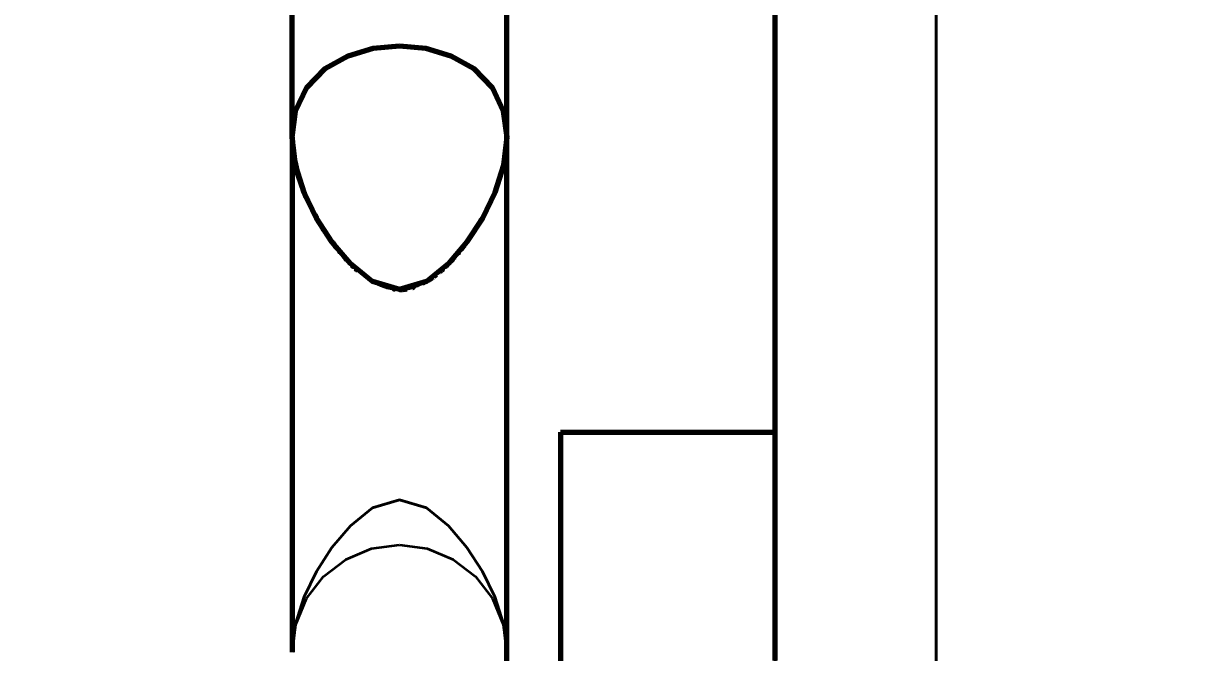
# Model space of a CAD drawing. Header units: millimetres. Extents: x 0 to 2382, y 0 to 420.
# Drawn here: x 132 to 134.207, y 235.59 to 236.761 of the extents above; entities that cross this region are included whole.
import ezdxf

# ---------------------------------------------------------------- set-up
doc = ezdxf.new("R2010")
doc.units = ezdxf.units.MM
doc.linetypes.add('IRAM-E-TRAZOS', pattern=[5, 4, -1])
for name, color, linetype, lineweight in [('01-VISIBLE', 7, 'CONTINUOUS', 70), ('02-OCULTA', 4, 'IRAM-E-TRAZOS', 35), ('04-COTA', 3, 'CONTINUOUS', 18)]:
    doc.layers.add(name, color=color, linetype=linetype, lineweight=lineweight)
doc.styles.add('ISO3098', font='isocpeur.ttf')
doc.dimstyles.new('FLAMA-IRAM', dxfattribs={"dimtxt": 3.5, "dimasz": 3.5, "dimexe": 2, "dimexo": 1.5, "dimgap": 1, "dimtad": 1, "dimdec": 1, "dimtxsty": 'ISO3098', "dimblk": 'IRAM_FLECHA', "dimblk1": 'IRAM_FLECHA', "dimblk2": 'IRAM_FLECHA', "dimcen": 2.5, "dimclrd": 256, "dimclre": 256, "dimclrt": 256, "dimazin": 3, "dimtfac": 1, "dimtmove": 0, "dimatfit": 3, "dimlwd": 18, "dimlwe": 18})

# ---------------------------------------------------------------- blocks, each defined once
blk = doc.blocks.new('IRAM_FLECHA')
blk.add_solid([(0, 0), (-1, 0.125), (-1, -0.125)])

msp = doc.modelspace()

# ---------------------------------------------------------------- linework, layer by layer
at = {"layer": '01-VISIBLE'}
for p, q in [((132.5, 236.55), (132.5, 237.67)), ((132.9, 236.55), (132.9, 237.67)), ((133, 236), (133.4, 236)), ((132.9, 235.2649), (132.9, 235.59))]:
    msp.add_line(p, q, dxfattribs=at)
for points in [[(133.4, 235.575), (133.4, 235.6625), (133.4, 235.75), (133.4, 235.8375), (133.4, 235.925), (133.4, 236.0125), (133.4, 236.1), (133.4, 236.1875), (133.4, 236.275), (133.4, 236.3625), (133.4, 236.45), (133.4, 236.5375), (133.4, 236.625), (133.4, 236.7125), (133.4, 236.8)], [(132.5, 236.55), (132.5066, 236.5984), (132.5276, 236.6425), (132.5617, 236.6775), (132.6042, 236.7016), (132.6512, 236.7154), (132.7, 236.7199)], [(132.7, 236.7199), (132.7488, 236.7154), (132.7958, 236.7016), (132.8383, 236.6775), (132.8724, 236.6425), (132.8934, 236.5984), (132.9, 236.55)], [(132.9, 236.55), (132.8937, 236.4974), (132.8776, 236.4469), (132.8544, 236.3992), (132.8257, 236.3547), (132.7914, 236.3142), (132.7502, 236.2811), (132.7, 236.266), (132.6498, 236.2811), (132.6086, 236.3142), (132.5743, 236.3547), (132.5456, 236.3992), (132.5224, 236.4469), (132.5063, 236.4974), (132.5, 236.55)], [(132.5, 236.55), (132.5013, 236.5271), (132.5048, 236.5044), (132.5102, 236.482), (132.5173, 236.4602), (132.5258, 236.4388), (132.5356, 236.418)], [(132.5, 236.55), (132.5, 236.4995), (132.5, 236.4489), (132.5, 236.3984), (132.5, 236.3479), (132.5, 236.2974), (132.5, 236.2468), (132.5, 236.1963), (132.5, 236.1458), (132.5, 236.0953), (132.5, 236.0447), (132.5, 235.9942), (132.5, 235.9437), (132.5, 235.8932), (132.5, 235.8426), (132.5, 235.7921), (132.5, 235.7416), (132.5, 235.6911), (132.5, 235.6405), (132.5, 235.59)], [(132.9, 235.59), (132.9, 235.6405), (132.9, 235.6911), (132.9, 235.7416), (132.9, 235.7921), (132.9, 235.8426), (132.9, 235.8932), (132.9, 235.9437), (132.9, 235.9942), (132.9, 236.0447), (132.9, 236.0953), (132.9, 236.1458), (132.9, 236.1963), (132.9, 236.2468), (132.9, 236.2974), (132.9, 236.3479), (132.9, 236.3984), (132.9, 236.4489), (132.9, 236.4995), (132.9, 236.55)], [(132.9, 235.59), (132.9, 235.6405), (132.9, 235.6911), (132.9, 235.7416), (132.9, 235.7921), (132.9, 235.8426), (132.9, 235.8932), (132.9, 235.9437), (132.9, 235.9942), (132.9, 236.0447), (132.9, 236.0953), (132.9, 236.1458), (132.9, 236.1963), (132.9, 236.2468), (132.9, 236.2974), (132.9, 236.3479), (132.9, 236.3984), (132.9, 236.4489), (132.9, 236.4995), (132.9, 236.55)], [(132.5358, 236.4175), (132.5358, 236.4175), (132.5358, 236.4175), (132.5358, 236.4175), (132.5358, 236.4175), (132.5358, 236.4175), (132.5358, 236.4175)], [(132.5421, 236.4055), (132.5428, 236.4042), (132.5435, 236.4029), (132.5442, 236.4017), (132.5449, 236.4004), (132.5456, 236.3992), (132.5463, 236.3979)], [(132.5466, 236.3974), (132.5466, 236.3974), (132.5466, 236.3974), (132.5466, 236.3974), (132.5466, 236.3974), (132.5466, 236.3974), (132.5466, 236.3974)], [(132.5547, 236.3838), (132.5561, 236.3816), (132.5575, 236.3793), (132.559, 236.377), (132.5604, 236.3747), (132.5619, 236.3725), (132.5634, 236.3702)], [(132.8478, 236.388), (132.8478, 236.388), (132.8478, 236.388), (132.8478, 236.388), (132.8478, 236.388), (132.8478, 236.388), (132.8478, 236.388)], [(132.8501, 236.3917), (132.8504, 236.3923), (132.8508, 236.3929), (132.8511, 236.3935), (132.8515, 236.3941), (132.8518, 236.3947), (132.8522, 236.3953)], [(132.5638, 236.3697), (132.5638, 236.3697), (132.5638, 236.3697), (132.5638, 236.3697), (132.5638, 236.3697), (132.5638, 236.3697), (132.5638, 236.3697)], [(132.564, 236.3693), (132.5644, 236.3688), (132.5647, 236.3683), (132.565, 236.3678), (132.5654, 236.3673), (132.5657, 236.3668), (132.5661, 236.3663)], [(132.5743, 236.3548), (132.5756, 236.353), (132.5769, 236.3512), (132.5783, 236.3494), (132.5797, 236.3476), (132.581, 236.3458), (132.5824, 236.344)], [(132.5882, 236.3369), (132.5885, 236.3365), (132.5888, 236.3362), (132.589, 236.3358), (132.5893, 236.3354), (132.5896, 236.3351), (132.5899, 236.3347)], [(132.8152, 236.341), (132.8162, 236.3422), (132.8171, 236.3434), (132.8181, 236.3447), (132.8191, 236.3459), (132.82, 236.3471), (132.821, 236.3484)], [(132.5969, 236.3266), (132.5978, 236.3257), (132.5987, 236.3247), (132.5995, 236.3237), (132.6004, 236.3228), (132.6013, 236.3218), (132.6022, 236.3209)], [(132.7956, 236.3185), (132.7963, 236.3192), (132.797, 236.32), (132.7977, 236.3207), (132.7984, 236.3215), (132.7991, 236.3223), (132.7998, 236.3231)], [(132.8011, 236.3245), (132.8014, 236.3248), (132.8017, 236.3251), (132.8019, 236.3254), (132.8022, 236.3257), (132.8025, 236.326), (132.8027, 236.3262)], [(132.8011, 236.3244), (132.8011, 236.3244), (132.8011, 236.3244), (132.8011, 236.3245), (132.8011, 236.3245), (132.8011, 236.3245), (132.8011, 236.3245)], [(132.8086, 236.333), (132.809, 236.3335), (132.8095, 236.334), (132.8099, 236.3346), (132.8103, 236.3351), (132.8108, 236.3356), (132.8112, 236.3361)], [(132.6109, 236.3119), (132.6109, 236.3119), (132.6109, 236.3119), (132.6109, 236.3119), (132.6109, 236.3119), (132.6109, 236.3119), (132.6109, 236.3119)], [(132.6109, 236.3118), (132.6109, 236.3118), (132.6109, 236.3118), (132.6109, 236.3118), (132.6109, 236.3118), (132.6109, 236.3118), (132.6109, 236.3118)], [(132.611, 236.3117), (132.6111, 236.3117), (132.6111, 236.3117), (132.6112, 236.3116), (132.6112, 236.3116), (132.6113, 236.3115), (132.6113, 236.3115)], [(132.6116, 236.3111), (132.6121, 236.3107), (132.6126, 236.3102), (132.6131, 236.3097), (132.6137, 236.3092), (132.6142, 236.3087), (132.6147, 236.3082)], [(132.6179, 236.3052), (132.6186, 236.3045), (132.6194, 236.3038), (132.6202, 236.3032), (132.6209, 236.3025), (132.6217, 236.3018), (132.6225, 236.3011)], [(132.6318, 236.2934), (132.6318, 236.2934), (132.6318, 236.2934), (132.6318, 236.2934), (132.6318, 236.2934), (132.6318, 236.2934), (132.6318, 236.2934)], [(132.6319, 236.2933), (132.6319, 236.2933), (132.6319, 236.2933), (132.6319, 236.2933), (132.6319, 236.2933), (132.6319, 236.2933), (132.6319, 236.2933)], [(132.764, 236.2902), (132.7648, 236.2908), (132.7655, 236.2914), (132.7663, 236.2919), (132.7671, 236.2925), (132.7678, 236.2931), (132.7686, 236.2937)], [(132.775, 236.2989), (132.7754, 236.2993), (132.7758, 236.2996), (132.7762, 236.3), (132.7766, 236.3003), (132.7771, 236.3007), (132.7775, 236.3011)], [(132.7782, 236.3017), (132.7787, 236.3022), (132.7793, 236.3027), (132.7799, 236.3032), (132.7805, 236.3037), (132.7811, 236.3043), (132.7816, 236.3048)], [(132.786, 236.3088), (132.7867, 236.3096), (132.7875, 236.3103), (132.7882, 236.311), (132.789, 236.3117), (132.7897, 236.3125), (132.7904, 236.3132)], [(132.6647, 236.2735), (132.6647, 236.2735), (132.6647, 236.2735), (132.6647, 236.2735), (132.6647, 236.2735), (132.6647, 236.2735), (132.6647, 236.2735)], [(132.6649, 236.2734), (132.6649, 236.2734), (132.6649, 236.2734), (132.6649, 236.2734), (132.6649, 236.2734), (132.6649, 236.2734), (132.6649, 236.2734)], [(132.6652, 236.2733), (132.6652, 236.2733), (132.6652, 236.2733), (132.6652, 236.2733), (132.6652, 236.2733), (132.6652, 236.2733), (132.6652, 236.2733)], [(132.6655, 236.2732), (132.6655, 236.2732), (132.6655, 236.2732), (132.6655, 236.2732), (132.6655, 236.2732), (132.6655, 236.2732), (132.6655, 236.2732)], [(132.6661, 236.2729), (132.6661, 236.2729), (132.6661, 236.2729), (132.6661, 236.2729), (132.6661, 236.2729), (132.6661, 236.2729), (132.6661, 236.2729)], [(132.6663, 236.2728), (132.6663, 236.2728), (132.6663, 236.2728), (132.6663, 236.2728), (132.6663, 236.2728), (132.6663, 236.2728), (132.6663, 236.2728)], [(132.6666, 236.2727), (132.6666, 236.2727), (132.6666, 236.2727), (132.6666, 236.2727), (132.6666, 236.2727), (132.6666, 236.2727), (132.6666, 236.2727)], [(132.7431, 236.2772), (132.7431, 236.2772), (132.7431, 236.2772), (132.7431, 236.2772), (132.7431, 236.2772), (132.7431, 236.2772), (132.7431, 236.2772)], [(132.7432, 236.2772), (132.7432, 236.2772), (132.7432, 236.2772), (132.7432, 236.2772), (132.7432, 236.2772), (132.7432, 236.2772), (132.7432, 236.2772)], [(132.7434, 236.2773), (132.7434, 236.2773), (132.7434, 236.2773), (132.7434, 236.2773), (132.7434, 236.2773), (132.7434, 236.2773), (132.7434, 236.2773)], [(132.7435, 236.2773), (132.7435, 236.2773), (132.7435, 236.2773), (132.7435, 236.2773), (132.7435, 236.2773), (132.7435, 236.2773), (132.7435, 236.2773)], [(132.7436, 236.2774), (132.7436, 236.2774), (132.7436, 236.2774), (132.7436, 236.2774), (132.7436, 236.2774), (132.7436, 236.2774), (132.7436, 236.2774)], [(132.7437, 236.2775), (132.7437, 236.2775), (132.7437, 236.2775), (132.7437, 236.2775), (132.7437, 236.2775), (132.7437, 236.2775), (132.7437, 236.2775)], [(132.7438, 236.2775), (132.7438, 236.2775), (132.7438, 236.2775), (132.7438, 236.2775), (132.7438, 236.2775), (132.7438, 236.2775), (132.7438, 236.2775)], [(132.744, 236.2776), (132.744, 236.2776), (132.744, 236.2776), (132.744, 236.2776), (132.744, 236.2776), (132.744, 236.2776), (132.744, 236.2776)], [(132.7441, 236.2777), (132.7441, 236.2777), (132.7441, 236.2777), (132.7441, 236.2777), (132.7441, 236.2777), (132.7441, 236.2777), (132.7441, 236.2777)], [(132.7442, 236.2777), (132.7442, 236.2777), (132.7442, 236.2777), (132.7442, 236.2777), (132.7442, 236.2777), (132.7442, 236.2777), (132.7442, 236.2777)], [(132.7443, 236.2778), (132.7443, 236.2778), (132.7443, 236.2778), (132.7443, 236.2778), (132.7443, 236.2778), (132.7443, 236.2778), (132.7443, 236.2778)], [(132.7444, 236.2778), (132.7444, 236.2778), (132.7444, 236.2778), (132.7444, 236.2778), (132.7444, 236.2778), (132.7444, 236.2778), (132.7444, 236.2778)], [(132.7445, 236.2779), (132.7445, 236.2779), (132.7445, 236.2779), (132.7445, 236.2779), (132.7445, 236.2779), (132.7445, 236.2779), (132.7445, 236.2779)], [(132.7447, 236.278), (132.7447, 236.278), (132.7447, 236.278), (132.7447, 236.278), (132.7447, 236.278), (132.7447, 236.278), (132.7447, 236.278)], [(132.7448, 236.278), (132.7448, 236.278), (132.7449, 236.2781), (132.7449, 236.2781), (132.7449, 236.2781), (132.745, 236.2781), (132.745, 236.2782)], [(132.7535, 236.2831), (132.7535, 236.2831), (132.7535, 236.2831), (132.7535, 236.2831), (132.7535, 236.2831), (132.7535, 236.2831), (132.7535, 236.2831)], [(132.7536, 236.2831), (132.7536, 236.2831), (132.7536, 236.2832), (132.7536, 236.2832), (132.7536, 236.2832), (132.7536, 236.2832), (132.7537, 236.2832)], [(132.7537, 236.2832), (132.7538, 236.2832), (132.7538, 236.2833), (132.7539, 236.2833), (132.7539, 236.2833), (132.7539, 236.2833), (132.754, 236.2834)], [(132.754, 236.2834), (132.7554, 236.2843), (132.7567, 236.2851), (132.7581, 236.286), (132.7594, 236.287), (132.7607, 236.2879), (132.7621, 236.2888)], [(132.6867, 236.267), (132.6867, 236.267), (132.6867, 236.267), (132.6867, 236.267), (132.6867, 236.267), (132.6867, 236.267), (132.6867, 236.267)], [(132.6868, 236.267), (132.6868, 236.267), (132.6868, 236.267), (132.6868, 236.267), (132.6868, 236.267), (132.6868, 236.267), (132.6868, 236.267)], [(132.6869, 236.267), (132.6869, 236.267), (132.6869, 236.267), (132.6869, 236.267), (132.6869, 236.267), (132.6869, 236.267), (132.6869, 236.267)], [(132.687, 236.267), (132.687, 236.267), (132.687, 236.267), (132.687, 236.267), (132.687, 236.267), (132.687, 236.267), (132.687, 236.267)], [(132.6871, 236.267), (132.6871, 236.267), (132.6871, 236.267), (132.6871, 236.267), (132.6871, 236.267), (132.6871, 236.267), (132.6871, 236.267)], [(132.6872, 236.267), (132.6872, 236.267), (132.6872, 236.267), (132.6872, 236.267), (132.6872, 236.267), (132.6872, 236.267), (132.6872, 236.267)], [(132.6873, 236.2669), (132.6873, 236.2669), (132.6873, 236.2669), (132.6873, 236.2669), (132.6873, 236.2669), (132.6873, 236.2669), (132.6873, 236.2669)], [(132.6874, 236.2669), (132.6874, 236.2669), (132.6874, 236.2669), (132.6874, 236.2669), (132.6874, 236.2669), (132.6874, 236.2669), (132.6874, 236.2669)], [(132.6875, 236.2669), (132.6875, 236.2669), (132.6875, 236.2669), (132.6875, 236.2669), (132.6875, 236.2669), (132.6875, 236.2669), (132.6875, 236.2669)], [(132.6876, 236.2669), (132.6876, 236.2669), (132.6876, 236.2669), (132.6876, 236.2669), (132.6876, 236.2669), (132.6876, 236.2669), (132.6876, 236.2669)], [(132.6877, 236.2669), (132.6877, 236.2669), (132.6877, 236.2669), (132.6877, 236.2669), (132.6877, 236.2669), (132.6877, 236.2669), (132.6877, 236.2669)], [(132.6878, 236.2669), (132.6878, 236.2669), (132.6878, 236.2669), (132.6878, 236.2669), (132.6878, 236.2669), (132.6878, 236.2669), (132.6878, 236.2669)], [(132.6879, 236.2669), (132.6879, 236.2669), (132.6879, 236.2669), (132.6879, 236.2669), (132.6879, 236.2669), (132.6879, 236.2669), (132.6879, 236.2669)], [(132.688, 236.2668), (132.688, 236.2668), (132.688, 236.2668), (132.688, 236.2668), (132.688, 236.2668), (132.688, 236.2668), (132.688, 236.2668)], [(132.6881, 236.2668), (132.6881, 236.2668), (132.6881, 236.2668), (132.6881, 236.2668), (132.6881, 236.2668), (132.6881, 236.2668), (132.6881, 236.2668)], [(132.6882, 236.2668), (132.6882, 236.2668), (132.6882, 236.2668), (132.6882, 236.2668), (132.6882, 236.2668), (132.6882, 236.2668), (132.6882, 236.2668)], [(132.6883, 236.2668), (132.6883, 236.2668), (132.6883, 236.2668), (132.6883, 236.2668), (132.6883, 236.2668), (132.6883, 236.2668), (132.6883, 236.2668)], [(132.6884, 236.2668), (132.6884, 236.2668), (132.6884, 236.2668), (132.6884, 236.2668), (132.6884, 236.2668), (132.6884, 236.2668), (132.6884, 236.2668)], [(132.6886, 236.2668), (132.6886, 236.2668), (132.6886, 236.2668), (132.6886, 236.2668), (132.6886, 236.2668), (132.6886, 236.2668), (132.6886, 236.2668)], [(132.6887, 236.2667), (132.6887, 236.2667), (132.6887, 236.2667), (132.6887, 236.2667), (132.6887, 236.2667), (132.6887, 236.2667), (132.6887, 236.2667)], [(132.6888, 236.2667), (132.6888, 236.2667), (132.6888, 236.2667), (132.6888, 236.2667), (132.6888, 236.2667), (132.6888, 236.2667), (132.6888, 236.2667)], [(132.6889, 236.2667), (132.6889, 236.2667), (132.6889, 236.2667), (132.6889, 236.2667), (132.6889, 236.2667), (132.6889, 236.2667), (132.6889, 236.2667)], [(132.689, 236.2667), (132.689, 236.2667), (132.689, 236.2667), (132.689, 236.2667), (132.689, 236.2667), (132.689, 236.2667), (132.689, 236.2667)], [(132.6891, 236.2667), (132.6891, 236.2667), (132.6891, 236.2667), (132.6891, 236.2667), (132.6891, 236.2667), (132.6891, 236.2667), (132.6891, 236.2667)], [(132.6892, 236.2667), (132.6892, 236.2667), (132.6892, 236.2667), (132.6892, 236.2667), (132.6892, 236.2667), (132.6892, 236.2667), (132.6892, 236.2667)], [(132.6893, 236.2667), (132.6893, 236.2667), (132.6893, 236.2667), (132.6893, 236.2667), (132.6893, 236.2667), (132.6893, 236.2667), (132.6893, 236.2667)], [(132.6894, 236.2666), (132.6894, 236.2666), (132.6894, 236.2666), (132.6894, 236.2666), (132.6894, 236.2666), (132.6894, 236.2666), (132.6894, 236.2666)], [(132.6895, 236.2666), (132.6895, 236.2666), (132.6895, 236.2666), (132.6895, 236.2666), (132.6895, 236.2666), (132.6895, 236.2666), (132.6895, 236.2666)], [(132.6896, 236.2666), (132.6896, 236.2666), (132.6896, 236.2666), (132.6896, 236.2666), (132.6896, 236.2666), (132.6896, 236.2666), (132.6896, 236.2666)], [(132.6897, 236.2666), (132.6897, 236.2666), (132.6897, 236.2666), (132.6897, 236.2666), (132.6897, 236.2666), (132.6897, 236.2666), (132.6897, 236.2666)], [(132.6898, 236.2666), (132.6898, 236.2666), (132.6898, 236.2666), (132.6898, 236.2666), (132.6898, 236.2666), (132.6898, 236.2666), (132.6898, 236.2666)], [(132.6899, 236.2666), (132.6899, 236.2666), (132.6899, 236.2666), (132.6899, 236.2666), (132.6899, 236.2666), (132.6899, 236.2666), (132.6899, 236.2666)], [(132.69, 236.2666), (132.69, 236.2666), (132.69, 236.2666), (132.69, 236.2666), (132.69, 236.2666), (132.69, 236.2666), (132.69, 236.2666)], [(132.6901, 236.2666), (132.6902, 236.2666), (132.6902, 236.2665), (132.6902, 236.2665), (132.6903, 236.2665), (132.6903, 236.2665), (132.6904, 236.2665)], [(132.7001, 236.266), (132.7001, 236.266), (132.7002, 236.266), (132.7003, 236.266), (132.7003, 236.266), (132.7004, 236.266), (132.7004, 236.266)], [(132.7004, 236.266), (132.7013, 236.266), (132.7021, 236.266), (132.7029, 236.266), (132.7038, 236.266), (132.7046, 236.2661), (132.7055, 236.2661)], [(132.7057, 236.2662), (132.7072, 236.2663), (132.7086, 236.2664), (132.71, 236.2666), (132.7115, 236.2668), (132.7129, 236.267), (132.7143, 236.2672)], [(132.7225, 236.2691), (132.7225, 236.2691), (132.7225, 236.2691), (132.7225, 236.2691), (132.7225, 236.2691), (132.7225, 236.2691), (132.7225, 236.2691)], [(132.7227, 236.2691), (132.7227, 236.2691), (132.7227, 236.2691), (132.7227, 236.2691), (132.7227, 236.2691), (132.7227, 236.2691), (132.7227, 236.2691)], [(132.7228, 236.2691), (132.7228, 236.2691), (132.7228, 236.2691), (132.7228, 236.2691), (132.7228, 236.2691), (132.7228, 236.2691), (132.7228, 236.2691)], [(132.7229, 236.2692), (132.7229, 236.2692), (132.7229, 236.2692), (132.7229, 236.2692), (132.7229, 236.2692), (132.7229, 236.2692), (132.7229, 236.2692)], [(132.7231, 236.2692), (132.7231, 236.2692), (132.7231, 236.2692), (132.7231, 236.2692), (132.7231, 236.2692), (132.7231, 236.2692), (132.7231, 236.2692)], [(132.7232, 236.2692), (132.7232, 236.2692), (132.7232, 236.2692), (132.7232, 236.2692), (132.7232, 236.2692), (132.7232, 236.2692), (132.7232, 236.2692)], [(132.7233, 236.2693), (132.7233, 236.2693), (132.7233, 236.2693), (132.7233, 236.2693), (132.7233, 236.2693), (132.7233, 236.2693), (132.7233, 236.2693)], [(132.7235, 236.2693), (132.7235, 236.2693), (132.7235, 236.2693), (132.7235, 236.2693), (132.7235, 236.2693), (132.7235, 236.2693), (132.7235, 236.2693)], [(132.7236, 236.2694), (132.7236, 236.2694), (132.7236, 236.2694), (132.7236, 236.2694), (132.7236, 236.2694), (132.7236, 236.2694), (132.7236, 236.2694)], [(132.7237, 236.2694), (132.7237, 236.2694), (132.7237, 236.2694), (132.7237, 236.2694), (132.7237, 236.2694), (132.7237, 236.2694), (132.7237, 236.2694)], [(132.7239, 236.2694), (132.7239, 236.2694), (132.7239, 236.2694), (132.7239, 236.2694), (132.7239, 236.2694), (132.7239, 236.2694), (132.7239, 236.2694)], [(132.724, 236.2695), (132.724, 236.2695), (132.724, 236.2695), (132.724, 236.2695), (132.724, 236.2695), (132.724, 236.2695), (132.724, 236.2695)], [(132.7241, 236.2695), (132.7241, 236.2695), (132.7241, 236.2695), (132.7241, 236.2695), (132.7241, 236.2695), (132.7241, 236.2695), (132.7241, 236.2695)], [(132.7243, 236.2695), (132.7243, 236.2695), (132.7243, 236.2695), (132.7243, 236.2695), (132.7243, 236.2695), (132.7243, 236.2695), (132.7243, 236.2695)], [(132.7244, 236.2696), (132.7244, 236.2696), (132.7244, 236.2696), (132.7244, 236.2696), (132.7244, 236.2696), (132.7244, 236.2696), (132.7244, 236.2696)], [(132.7245, 236.2696), (132.7245, 236.2696), (132.7245, 236.2696), (132.7245, 236.2696), (132.7245, 236.2696), (132.7245, 236.2696), (132.7245, 236.2696)], [(132.7247, 236.2697), (132.7247, 236.2697), (132.7247, 236.2697), (132.7247, 236.2697), (132.7247, 236.2697), (132.7247, 236.2697), (132.7247, 236.2697)], [(132.7248, 236.2697), (132.7248, 236.2697), (132.7248, 236.2697), (132.7248, 236.2697), (132.7248, 236.2697), (132.7248, 236.2697), (132.7248, 236.2697)], [(132.7249, 236.2697), (132.7249, 236.2697), (132.7249, 236.2697), (132.7249, 236.2697), (132.7249, 236.2697), (132.7249, 236.2697), (132.7249, 236.2697)], [(132.7251, 236.2698), (132.7251, 236.2698), (132.7252, 236.2698), (132.7252, 236.2698), (132.7253, 236.2698), (132.7253, 236.2699), (132.7254, 236.2699)], [(133, 236), (133, 235.95), (133, 235.9), (133, 235.85), (133, 235.8), (133, 235.75), (133, 235.7), (133, 235.65), (133, 235.6), (133, 235.55)], [(132.5, 235.59), (132.5, 235.59), (132.5, 235.59), (132.5, 235.59), (132.5, 235.5901), (132.5, 235.5901), (132.5, 235.5901)], [(132.9, 235.5901), (132.9, 235.5901), (132.9, 235.5901), (132.9, 235.59), (132.9, 235.59), (132.9, 235.59), (132.9, 235.59)]]:
    msp.add_lwpolyline(points, dxfattribs=at)
at = {"layer": '02-OCULTA'}
for p, q in [((132.5, 235.59), (132.5, 236.55)), ((132.9, 235.59), (132.9, 236.55))]:
    msp.add_line(p, q, dxfattribs=at)
for points in [[(133.4, 236.8), (133.4, 236.7125), (133.4, 236.625), (133.4, 236.5375), (133.4, 236.45), (133.4, 236.3625), (133.4, 236.275), (133.4, 236.1875), (133.4, 236.1), (133.4, 236.0125), (133.4, 235.925), (133.4, 235.8375), (133.4, 235.75), (133.4, 235.6625), (133.4, 235.575)], [(133.7, 235.55), (133.7, 235.612), (133.7, 235.674), (133.7, 235.736), (133.7, 235.798), (133.7, 235.86), (133.7, 235.922), (133.7, 235.984), (133.7, 236.046), (133.7, 236.108), (133.7, 236.17), (133.7, 236.232), (133.7, 236.294), (133.7, 236.356), (133.7, 236.418), (133.7, 236.48), (133.7, 236.542), (133.7, 236.604), (133.7, 236.666), (133.7, 236.728), (133.7, 236.79)], [(133.7, 236.79), (133.7, 236.728), (133.7, 236.666), (133.7, 236.604), (133.7, 236.542), (133.7, 236.48), (133.7, 236.418), (133.7, 236.356), (133.7, 236.294), (133.7, 236.232), (133.7, 236.17), (133.7, 236.108), (133.7, 236.046), (133.7, 235.984), (133.7, 235.922), (133.7, 235.86), (133.7, 235.798), (133.7, 235.736), (133.7, 235.674), (133.7, 235.612), (133.7, 235.55)], [(133.4, 235.575), (133.4, 235.638), (133.4, 235.701), (133.4, 235.764), (133.4, 235.827), (133.4, 235.89), (133.4, 235.953), (133.4, 236.016), (133.4, 236.079), (133.4, 236.142), (133.4, 236.205), (133.4, 236.268), (133.4, 236.331), (133.4, 236.394), (133.4, 236.457), (133.4, 236.52), (133.4, 236.583), (133.4, 236.646), (133.4, 236.709), (133.4, 236.772)], [(133.4, 236.772), (133.4, 236.709), (133.4, 236.646), (133.4, 236.583), (133.4, 236.52), (133.4, 236.457), (133.4, 236.394), (133.4, 236.331), (133.4, 236.268), (133.4, 236.205), (133.4, 236.142), (133.4, 236.079), (133.4, 236.016), (133.4, 235.953), (133.4, 235.89), (133.4, 235.827), (133.4, 235.764), (133.4, 235.701), (133.4, 235.638), (133.4, 235.575)], [(133.4, 235.5605), (133.4, 235.6108), (133.4, 235.6612), (133.4, 235.7115), (133.4, 235.7619), (133.4, 235.8122), (133.4, 235.8625), (133.4, 235.9129), (133.4, 235.9632), (133.4, 236.0136), (133.4, 236.0639), (133.4, 236.1142), (133.4, 236.1646), (133.4, 236.2149), (133.4, 236.2653), (133.4, 236.3156), (133.4, 236.3659), (133.4, 236.4163), (133.4, 236.4666), (133.4, 236.5169), (133.4, 236.5673), (133.4, 236.6176), (133.4, 236.668), (133.4, 236.7183), (133.4, 236.7686)], [(133.4, 236.7686), (133.4, 236.7183), (133.4, 236.668), (133.4, 236.6176), (133.4, 236.5673), (133.4, 236.5169), (133.4, 236.4666), (133.4, 236.4163), (133.4, 236.3659), (133.4, 236.3156), (133.4, 236.2653), (133.4, 236.2149), (133.4, 236.1646), (133.4, 236.1142), (133.4, 236.0639), (133.4, 236.0136), (133.4, 235.9632), (133.4, 235.9129), (133.4, 235.8625), (133.4, 235.8122), (133.4, 235.7619), (133.4, 235.7115), (133.4, 235.6612), (133.4, 235.6108), (133.4, 235.5605)], [(133.7, 235.575), (133.7, 235.638), (133.7, 235.701), (133.7, 235.764), (133.7, 235.827), (133.7, 235.89), (133.7, 235.953), (133.7, 236.016), (133.7, 236.079), (133.7, 236.142), (133.7, 236.205), (133.7, 236.268), (133.7, 236.331), (133.7, 236.394), (133.7, 236.457), (133.7, 236.52), (133.7, 236.583), (133.7, 236.646), (133.7, 236.709), (133.7, 236.772)], [(133.7, 236.772), (133.7, 236.709), (133.7, 236.646), (133.7, 236.583), (133.7, 236.52), (133.7, 236.457), (133.7, 236.394), (133.7, 236.331), (133.7, 236.268), (133.7, 236.205), (133.7, 236.142), (133.7, 236.079), (133.7, 236.016), (133.7, 235.953), (133.7, 235.89), (133.7, 235.827), (133.7, 235.764), (133.7, 235.701), (133.7, 235.638), (133.7, 235.575)], [(132.7, 236.7199), (132.6512, 236.7154), (132.6042, 236.7016), (132.5617, 236.6775), (132.5276, 236.6425), (132.5066, 236.5984), (132.5, 236.55)], [(132.7, 236.7199), (132.7488, 236.7154), (132.7958, 236.7016), (132.8383, 236.6775), (132.8724, 236.6425), (132.8934, 236.5984), (132.9, 236.55)], [(132.5, 236.55), (132.5, 236.4995), (132.5, 236.4489), (132.5, 236.3984), (132.5, 236.3479), (132.5, 236.2974), (132.5, 236.2468), (132.5, 236.1963), (132.5, 236.1458), (132.5, 236.0953), (132.5, 236.0447), (132.5, 235.9942), (132.5, 235.9437), (132.5, 235.8932), (132.5, 235.8426), (132.5, 235.7921), (132.5, 235.7416), (132.5, 235.6911), (132.5, 235.6405), (132.5, 235.59)], [(132.8522, 236.3953), (132.8651, 236.4193), (132.8764, 236.4441), (132.886, 236.4697), (132.8934, 236.496), (132.8982, 236.5228), (132.9, 236.55)], [(132.5356, 236.418), (132.5356, 236.4179), (132.5356, 236.4178), (132.5357, 236.4178), (132.5357, 236.4177), (132.5358, 236.4176), (132.5358, 236.4175)], [(132.5358, 236.4175), (132.5368, 236.4155), (132.5379, 236.4135), (132.5389, 236.4114), (132.54, 236.4094), (132.541, 236.4075), (132.5421, 236.4055)], [(132.5463, 236.3979), (132.5464, 236.3978), (132.5464, 236.3977), (132.5465, 236.3976), (132.5465, 236.3976), (132.5466, 236.3975), (132.5466, 236.3974)], [(132.5466, 236.3974), (132.5479, 236.3951), (132.5493, 236.3928), (132.5506, 236.3906), (132.5519, 236.3883), (132.5533, 236.3861), (132.5547, 236.3838)], [(132.821, 236.3484), (132.8257, 236.3548), (132.8304, 236.3612), (132.8349, 236.3678), (132.8394, 236.3744), (132.8437, 236.3812), (132.8478, 236.388)], [(132.8478, 236.388), (132.8482, 236.3886), (132.8486, 236.3892), (132.849, 236.3898), (132.8493, 236.3905), (132.8497, 236.3911), (132.8501, 236.3917)], [(132.5634, 236.3702), (132.5635, 236.3701), (132.5636, 236.37), (132.5636, 236.3699), (132.5637, 236.3698), (132.5637, 236.3697), (132.5638, 236.3697)], [(132.5638, 236.3697), (132.5638, 236.3696), (132.5639, 236.3695), (132.5639, 236.3695), (132.564, 236.3694), (132.564, 236.3694), (132.564, 236.3693)], [(132.5661, 236.3663), (132.5674, 236.3644), (132.5687, 236.3625), (132.5701, 236.3605), (132.5715, 236.3586), (132.5729, 236.3567), (132.5743, 236.3548)], [(132.5824, 236.344), (132.5834, 236.3428), (132.5843, 236.3416), (132.5853, 236.3404), (132.5862, 236.3392), (132.5872, 236.3381), (132.5882, 236.3369)], [(132.8112, 236.3361), (132.8119, 236.3369), (132.8125, 236.3377), (132.8132, 236.3385), (132.8139, 236.3394), (132.8145, 236.3402), (132.8152, 236.341)], [(132.5899, 236.3347), (132.5911, 236.3334), (132.5922, 236.332), (132.5934, 236.3307), (132.5946, 236.3293), (132.5957, 236.328), (132.5969, 236.3266)], [(132.6022, 236.3209), (132.6036, 236.3193), (132.605, 236.3178), (132.6065, 236.3163), (132.6079, 236.3149), (132.6094, 236.3134), (132.6109, 236.3119)], [(132.7904, 236.3132), (132.7913, 236.3141), (132.7922, 236.3149), (132.793, 236.3158), (132.7939, 236.3167), (132.7947, 236.3176), (132.7956, 236.3185)], [(132.7998, 236.3231), (132.8001, 236.3233), (132.8003, 236.3235), (132.8005, 236.3237), (132.8007, 236.324), (132.8009, 236.3242), (132.8011, 236.3244)], [(132.8011, 236.3245), (132.8011, 236.3245), (132.8011, 236.3245), (132.8011, 236.3245), (132.8011, 236.3245), (132.8011, 236.3245), (132.8011, 236.3245)], [(132.8027, 236.3262), (132.8037, 236.3274), (132.8047, 236.3285), (132.8057, 236.3296), (132.8067, 236.3307), (132.8076, 236.3319), (132.8086, 236.333)], [(132.6109, 236.3119), (132.6109, 236.3119), (132.6109, 236.3119), (132.6109, 236.3119), (132.6109, 236.3119), (132.6109, 236.3118), (132.6109, 236.3118)], [(132.6109, 236.3118), (132.611, 236.3118), (132.611, 236.3118), (132.611, 236.3118), (132.611, 236.3118), (132.611, 236.3118), (132.611, 236.3117)], [(132.6113, 236.3115), (132.6114, 236.3114), (132.6114, 236.3114), (132.6115, 236.3113), (132.6115, 236.3113), (132.6116, 236.3112), (132.6116, 236.3111)], [(132.6147, 236.3082), (132.6152, 236.3077), (132.6157, 236.3072), (132.6163, 236.3067), (132.6168, 236.3062), (132.6173, 236.3057), (132.6179, 236.3052)], [(132.6225, 236.3011), (132.624, 236.2998), (132.6255, 236.2985), (132.6271, 236.2972), (132.6286, 236.2959), (132.6302, 236.2947), (132.6318, 236.2934)], [(132.6318, 236.2934), (132.6318, 236.2934), (132.6318, 236.2934), (132.6318, 236.2934), (132.6318, 236.2934), (132.6319, 236.2934), (132.6319, 236.2933)], [(132.6319, 236.2933), (132.637, 236.2895), (132.6422, 236.2858), (132.6476, 236.2824), (132.6532, 236.2791), (132.6588, 236.2762), (132.6647, 236.2735)], [(132.7686, 236.2937), (132.7697, 236.2946), (132.7707, 236.2954), (132.7718, 236.2963), (132.7729, 236.2972), (132.7739, 236.298), (132.775, 236.2989)], [(132.7775, 236.3011), (132.7776, 236.3012), (132.7777, 236.3013), (132.7778, 236.3014), (132.7779, 236.3015), (132.778, 236.3016), (132.7782, 236.3017)], [(132.7816, 236.3048), (132.7824, 236.3055), (132.7831, 236.3061), (132.7838, 236.3068), (132.7845, 236.3075), (132.7853, 236.3082), (132.786, 236.3088)], [(132.6647, 236.2735), (132.6647, 236.2735), (132.6648, 236.2735), (132.6648, 236.2735), (132.6649, 236.2734), (132.6649, 236.2734), (132.6649, 236.2734)], [(132.6649, 236.2734), (132.665, 236.2734), (132.665, 236.2734), (132.6651, 236.2733), (132.6651, 236.2733), (132.6652, 236.2733), (132.6652, 236.2733)], [(132.6652, 236.2733), (132.6653, 236.2733), (132.6653, 236.2732), (132.6654, 236.2732), (132.6654, 236.2732), (132.6655, 236.2732), (132.6655, 236.2732)], [(132.6655, 236.2732), (132.6656, 236.2731), (132.6657, 236.2731), (132.6658, 236.2731), (132.6659, 236.273), (132.666, 236.273), (132.6661, 236.2729)], [(132.6661, 236.2729), (132.6661, 236.2729), (132.6662, 236.2729), (132.6662, 236.2729), (132.6662, 236.2729), (132.6663, 236.2728), (132.6663, 236.2728)], [(132.6663, 236.2728), (132.6664, 236.2728), (132.6664, 236.2728), (132.6665, 236.2728), (132.6665, 236.2728), (132.6666, 236.2727), (132.6666, 236.2727)], [(132.6666, 236.2727), (132.6699, 236.2715), (132.6732, 236.2703), (132.6765, 236.2693), (132.6799, 236.2684), (132.6833, 236.2677), (132.6867, 236.267)], [(132.7254, 236.2699), (132.7284, 236.2709), (132.7314, 236.272), (132.7344, 236.2731), (132.7373, 236.2744), (132.7402, 236.2757), (132.7431, 236.2772)], [(132.7431, 236.2772), (132.7431, 236.2772), (132.7432, 236.2772), (132.7432, 236.2772), (132.7432, 236.2772), (132.7432, 236.2772), (132.7432, 236.2772)], [(132.7432, 236.2772), (132.7433, 236.2772), (132.7433, 236.2772), (132.7433, 236.2772), (132.7433, 236.2773), (132.7433, 236.2773), (132.7434, 236.2773)], [(132.7434, 236.2773), (132.7434, 236.2773), (132.7434, 236.2773), (132.7434, 236.2773), (132.7434, 236.2773), (132.7435, 236.2773), (132.7435, 236.2773)], [(132.7435, 236.2773), (132.7435, 236.2774), (132.7435, 236.2774), (132.7435, 236.2774), (132.7436, 236.2774), (132.7436, 236.2774), (132.7436, 236.2774)], [(132.7436, 236.2774), (132.7436, 236.2774), (132.7436, 236.2774), (132.7437, 236.2774), (132.7437, 236.2774), (132.7437, 236.2775), (132.7437, 236.2775)], [(132.7437, 236.2775), (132.7437, 236.2775), (132.7438, 236.2775), (132.7438, 236.2775), (132.7438, 236.2775), (132.7438, 236.2775), (132.7438, 236.2775)], [(132.7438, 236.2775), (132.7439, 236.2775), (132.7439, 236.2775), (132.7439, 236.2776), (132.7439, 236.2776), (132.7439, 236.2776), (132.744, 236.2776)], [(132.744, 236.2776), (132.744, 236.2776), (132.744, 236.2776), (132.744, 236.2776), (132.744, 236.2776), (132.7441, 236.2776), (132.7441, 236.2777)], [(132.7441, 236.2777), (132.7441, 236.2777), (132.7441, 236.2777), (132.7441, 236.2777), (132.7442, 236.2777), (132.7442, 236.2777), (132.7442, 236.2777)], [(132.7442, 236.2777), (132.7442, 236.2777), (132.7442, 236.2777), (132.7442, 236.2777), (132.7443, 236.2778), (132.7443, 236.2778), (132.7443, 236.2778)], [(132.7443, 236.2778), (132.7443, 236.2778), (132.7443, 236.2778), (132.7444, 236.2778), (132.7444, 236.2778), (132.7444, 236.2778), (132.7444, 236.2778)], [(132.7444, 236.2778), (132.7444, 236.2779), (132.7445, 236.2779), (132.7445, 236.2779), (132.7445, 236.2779), (132.7445, 236.2779), (132.7445, 236.2779)], [(132.7445, 236.2779), (132.7446, 236.2779), (132.7446, 236.2779), (132.7446, 236.2779), (132.7446, 236.2779), (132.7446, 236.278), (132.7447, 236.278)], [(132.7447, 236.278), (132.7447, 236.278), (132.7447, 236.278), (132.7447, 236.278), (132.7447, 236.278), (132.7448, 236.278), (132.7448, 236.278)], [(132.745, 236.2782), (132.7465, 236.2789), (132.7479, 236.2797), (132.7493, 236.2805), (132.7507, 236.2814), (132.7521, 236.2822), (132.7535, 236.2831)], [(132.7535, 236.2831), (132.7535, 236.2831), (132.7536, 236.2831), (132.7536, 236.2831), (132.7536, 236.2831), (132.7536, 236.2831), (132.7536, 236.2831)], [(132.7537, 236.2832), (132.7537, 236.2832), (132.7537, 236.2832), (132.7537, 236.2832), (132.7537, 236.2832), (132.7537, 236.2832), (132.7537, 236.2832)], [(132.754, 236.2834), (132.754, 236.2834), (132.754, 236.2834), (132.754, 236.2834), (132.754, 236.2834), (132.754, 236.2834), (132.754, 236.2834)], [(132.7621, 236.2888), (132.7624, 236.289), (132.7627, 236.2893), (132.763, 236.2895), (132.7634, 236.2897), (132.7637, 236.29), (132.764, 236.2902)], [(132.6867, 236.267), (132.6867, 236.267), (132.6867, 236.267), (132.6867, 236.267), (132.6867, 236.267), (132.6868, 236.267), (132.6868, 236.267)], [(132.6868, 236.267), (132.6868, 236.267), (132.6868, 236.267), (132.6868, 236.267), (132.6868, 236.267), (132.6869, 236.267), (132.6869, 236.267)], [(132.6869, 236.267), (132.6869, 236.267), (132.6869, 236.267), (132.6869, 236.267), (132.687, 236.267), (132.687, 236.267), (132.687, 236.267)], [(132.687, 236.267), (132.687, 236.267), (132.687, 236.267), (132.687, 236.267), (132.6871, 236.267), (132.6871, 236.267), (132.6871, 236.267)], [(132.6871, 236.267), (132.6871, 236.267), (132.6871, 236.267), (132.6871, 236.267), (132.6872, 236.267), (132.6872, 236.267), (132.6872, 236.267)], [(132.6872, 236.267), (132.6872, 236.267), (132.6872, 236.267), (132.6872, 236.267), (132.6873, 236.267), (132.6873, 236.2669), (132.6873, 236.2669)], [(132.6873, 236.2669), (132.6873, 236.2669), (132.6873, 236.2669), (132.6874, 236.2669), (132.6874, 236.2669), (132.6874, 236.2669), (132.6874, 236.2669)], [(132.6874, 236.2669), (132.6874, 236.2669), (132.6874, 236.2669), (132.6875, 236.2669), (132.6875, 236.2669), (132.6875, 236.2669), (132.6875, 236.2669)], [(132.6875, 236.2669), (132.6875, 236.2669), (132.6875, 236.2669), (132.6876, 236.2669), (132.6876, 236.2669), (132.6876, 236.2669), (132.6876, 236.2669)], [(132.6876, 236.2669), (132.6876, 236.2669), (132.6876, 236.2669), (132.6877, 236.2669), (132.6877, 236.2669), (132.6877, 236.2669), (132.6877, 236.2669)], [(132.6877, 236.2669), (132.6877, 236.2669), (132.6878, 236.2669), (132.6878, 236.2669), (132.6878, 236.2669), (132.6878, 236.2669), (132.6878, 236.2669)], [(132.6878, 236.2669), (132.6878, 236.2669), (132.6879, 236.2669), (132.6879, 236.2669), (132.6879, 236.2669), (132.6879, 236.2669), (132.6879, 236.2669)], [(132.6879, 236.2669), (132.6879, 236.2668), (132.688, 236.2668), (132.688, 236.2668), (132.688, 236.2668), (132.688, 236.2668), (132.688, 236.2668)], [(132.688, 236.2668), (132.688, 236.2668), (132.6881, 236.2668), (132.6881, 236.2668), (132.6881, 236.2668), (132.6881, 236.2668), (132.6881, 236.2668)], [(132.6881, 236.2668), (132.6882, 236.2668), (132.6882, 236.2668), (132.6882, 236.2668), (132.6882, 236.2668), (132.6882, 236.2668), (132.6882, 236.2668)], [(132.6882, 236.2668), (132.6883, 236.2668), (132.6883, 236.2668), (132.6883, 236.2668), (132.6883, 236.2668), (132.6883, 236.2668), (132.6883, 236.2668)], [(132.6883, 236.2668), (132.6884, 236.2668), (132.6884, 236.2668), (132.6884, 236.2668), (132.6884, 236.2668), (132.6884, 236.2668), (132.6884, 236.2668)], [(132.6884, 236.2668), (132.6885, 236.2668), (132.6885, 236.2668), (132.6885, 236.2668), (132.6885, 236.2668), (132.6885, 236.2668), (132.6886, 236.2668)], [(132.6886, 236.2668), (132.6886, 236.2668), (132.6886, 236.2668), (132.6886, 236.2668), (132.6886, 236.2668), (132.6886, 236.2667), (132.6887, 236.2667)], [(132.6887, 236.2667), (132.6887, 236.2667), (132.6887, 236.2667), (132.6887, 236.2667), (132.6887, 236.2667), (132.6887, 236.2667), (132.6888, 236.2667)], [(132.6888, 236.2667), (132.6888, 236.2667), (132.6888, 236.2667), (132.6888, 236.2667), (132.6888, 236.2667), (132.6888, 236.2667), (132.6889, 236.2667)], [(132.6889, 236.2667), (132.6889, 236.2667), (132.6889, 236.2667), (132.6889, 236.2667), (132.6889, 236.2667), (132.689, 236.2667), (132.689, 236.2667)], [(132.689, 236.2667), (132.689, 236.2667), (132.689, 236.2667), (132.689, 236.2667), (132.689, 236.2667), (132.6891, 236.2667), (132.6891, 236.2667)], [(132.6891, 236.2667), (132.6891, 236.2667), (132.6891, 236.2667), (132.6891, 236.2667), (132.6891, 236.2667), (132.6892, 236.2667), (132.6892, 236.2667)], [(132.6892, 236.2667), (132.6892, 236.2667), (132.6892, 236.2667), (132.6892, 236.2667), (132.6893, 236.2667), (132.6893, 236.2667), (132.6893, 236.2667)], [(132.6893, 236.2667), (132.6893, 236.2667), (132.6893, 236.2667), (132.6893, 236.2667), (132.6894, 236.2667), (132.6894, 236.2667), (132.6894, 236.2666)], [(132.6894, 236.2666), (132.6894, 236.2666), (132.6894, 236.2666), (132.6894, 236.2666), (132.6895, 236.2666), (132.6895, 236.2666), (132.6895, 236.2666)], [(132.6895, 236.2666), (132.6895, 236.2666), (132.6895, 236.2666), (132.6895, 236.2666), (132.6896, 236.2666), (132.6896, 236.2666), (132.6896, 236.2666)], [(132.6896, 236.2666), (132.6896, 236.2666), (132.6896, 236.2666), (132.6897, 236.2666), (132.6897, 236.2666), (132.6897, 236.2666), (132.6897, 236.2666)], [(132.6897, 236.2666), (132.6897, 236.2666), (132.6897, 236.2666), (132.6898, 236.2666), (132.6898, 236.2666), (132.6898, 236.2666), (132.6898, 236.2666)], [(132.6898, 236.2666), (132.6898, 236.2666), (132.6898, 236.2666), (132.6899, 236.2666), (132.6899, 236.2666), (132.6899, 236.2666), (132.6899, 236.2666)], [(132.6899, 236.2666), (132.6899, 236.2666), (132.6899, 236.2666), (132.69, 236.2666), (132.69, 236.2666), (132.69, 236.2666), (132.69, 236.2666)], [(132.69, 236.2666), (132.69, 236.2666), (132.6901, 236.2666), (132.6901, 236.2666), (132.6901, 236.2666), (132.6901, 236.2666), (132.6901, 236.2666)], [(132.6904, 236.2665), (132.692, 236.2664), (132.6936, 236.2662), (132.6952, 236.2661), (132.6969, 236.266), (132.6985, 236.266), (132.7001, 236.266)], [(132.7004, 236.266), (132.7004, 236.266), (132.7004, 236.266), (132.7004, 236.266), (132.7004, 236.266), (132.7004, 236.266), (132.7004, 236.266)], [(132.7055, 236.2661), (132.7055, 236.2661), (132.7056, 236.2661), (132.7056, 236.2662), (132.7056, 236.2662), (132.7057, 236.2662), (132.7057, 236.2662)], [(132.7143, 236.2672), (132.7157, 236.2675), (132.7171, 236.2677), (132.7184, 236.268), (132.7198, 236.2684), (132.7212, 236.2687), (132.7225, 236.2691)], [(132.7225, 236.2691), (132.7225, 236.2691), (132.7226, 236.2691), (132.7226, 236.2691), (132.7226, 236.2691), (132.7226, 236.2691), (132.7227, 236.2691)], [(132.7227, 236.2691), (132.7227, 236.2691), (132.7227, 236.2691), (132.7227, 236.2691), (132.7227, 236.2691), (132.7228, 236.2691), (132.7228, 236.2691)], [(132.7228, 236.2691), (132.7228, 236.2691), (132.7228, 236.2691), (132.7229, 236.2691), (132.7229, 236.2691), (132.7229, 236.2692), (132.7229, 236.2692)], [(132.7229, 236.2692), (132.7229, 236.2692), (132.723, 236.2692), (132.723, 236.2692), (132.723, 236.2692), (132.723, 236.2692), (132.7231, 236.2692)], [(132.7231, 236.2692), (132.7231, 236.2692), (132.7231, 236.2692), (132.7231, 236.2692), (132.7232, 236.2692), (132.7232, 236.2692), (132.7232, 236.2692)], [(132.7232, 236.2692), (132.7232, 236.2692), (132.7232, 236.2693), (132.7233, 236.2693), (132.7233, 236.2693), (132.7233, 236.2693), (132.7233, 236.2693)], [(132.7233, 236.2693), (132.7234, 236.2693), (132.7234, 236.2693), (132.7234, 236.2693), (132.7234, 236.2693), (132.7234, 236.2693), (132.7235, 236.2693)], [(132.7235, 236.2693), (132.7235, 236.2693), (132.7235, 236.2693), (132.7235, 236.2693), (132.7236, 236.2693), (132.7236, 236.2693), (132.7236, 236.2694)], [(132.7236, 236.2694), (132.7236, 236.2694), (132.7236, 236.2694), (132.7237, 236.2694), (132.7237, 236.2694), (132.7237, 236.2694), (132.7237, 236.2694)], [(132.7237, 236.2694), (132.7238, 236.2694), (132.7238, 236.2694), (132.7238, 236.2694), (132.7238, 236.2694), (132.7238, 236.2694), (132.7239, 236.2694)], [(132.7239, 236.2694), (132.7239, 236.2694), (132.7239, 236.2694), (132.7239, 236.2694), (132.724, 236.2695), (132.724, 236.2695), (132.724, 236.2695)], [(132.724, 236.2695), (132.724, 236.2695), (132.724, 236.2695), (132.7241, 236.2695), (132.7241, 236.2695), (132.7241, 236.2695), (132.7241, 236.2695)], [(132.7241, 236.2695), (132.7242, 236.2695), (132.7242, 236.2695), (132.7242, 236.2695), (132.7242, 236.2695), (132.7242, 236.2695), (132.7243, 236.2695)], [(132.7243, 236.2695), (132.7243, 236.2696), (132.7243, 236.2696), (132.7243, 236.2696), (132.7244, 236.2696), (132.7244, 236.2696), (132.7244, 236.2696)], [(132.7244, 236.2696), (132.7244, 236.2696), (132.7245, 236.2696), (132.7245, 236.2696), (132.7245, 236.2696), (132.7245, 236.2696), (132.7245, 236.2696)], [(132.7245, 236.2696), (132.7246, 236.2696), (132.7246, 236.2696), (132.7246, 236.2696), (132.7246, 236.2697), (132.7247, 236.2697), (132.7247, 236.2697)], [(132.7247, 236.2697), (132.7247, 236.2697), (132.7247, 236.2697), (132.7247, 236.2697), (132.7248, 236.2697), (132.7248, 236.2697), (132.7248, 236.2697)], [(132.7248, 236.2697), (132.7248, 236.2697), (132.7249, 236.2697), (132.7249, 236.2697), (132.7249, 236.2697), (132.7249, 236.2697), (132.7249, 236.2697)], [(132.7249, 236.2697), (132.725, 236.2698), (132.725, 236.2698), (132.725, 236.2698), (132.725, 236.2698), (132.7251, 236.2698), (132.7251, 236.2698)], [(133, 235.55), (133, 235.6), (133, 235.65), (133, 235.7), (133, 235.75), (133, 235.8), (133, 235.85), (133, 235.9), (133, 235.95), (133, 236)], [(133.4, 236), (133.4, 235.95), (133.4, 235.9), (133.4, 235.85), (133.4, 235.8), (133.4, 235.75), (133.4, 235.7), (133.4, 235.65), (133.4, 235.6), (133.4, 235.55)], [(133.4, 235.55), (133.4, 235.6), (133.4, 235.65), (133.4, 235.7), (133.4, 235.75), (133.4, 235.8), (133.4, 235.85), (133.4, 235.9), (133.4, 235.95), (133.4, 236)], [(132.5, 235.5901), (132.5063, 235.6426), (132.5224, 235.6931), (132.5456, 235.7408), (132.5743, 235.7853), (132.6086, 235.8258), (132.6498, 235.8589), (132.7, 235.874), (132.7502, 235.8589), (132.7914, 235.8258), (132.8257, 235.7853), (132.8544, 235.7408), (132.8776, 235.6931), (132.8937, 235.6426), (132.9, 235.5901)], [(132.9, 235.59), (132.8937, 235.6426), (132.8776, 235.6931), (132.8544, 235.7408), (132.8257, 235.7853), (132.7914, 235.8258), (132.7502, 235.8589), (132.7, 235.874), (132.6498, 235.8589), (132.6086, 235.8258), (132.5743, 235.7853), (132.5456, 235.7408), (132.5224, 235.6931), (132.5063, 235.6426), (132.5, 235.59)], [(132.5, 235.59), (132.5068, 235.6418), (132.5268, 235.69), (132.5586, 235.7314), (132.6, 235.7632), (132.6482, 235.7832), (132.7, 235.79), (132.7518, 235.7832), (132.8, 235.7632), (132.8414, 235.7314), (132.8732, 235.69), (132.8932, 235.6418), (132.9, 235.59)]]:
    msp.add_lwpolyline(points, dxfattribs=at)

# ---------------------------------------------------------------- dimensions: what is measured, and where the dimension line sits
at = {"layer": '04-COTA'}
msp.add_linear_dim(base=(121, 216.5), p1=(140, 216.5), p2=(156.5, 313.7382), angle=90, dimstyle='FLAMA-IRAM', override={"dimlfac": 10}, dxfattribs=at).render()

doc.saveas('drawing.dxf')
